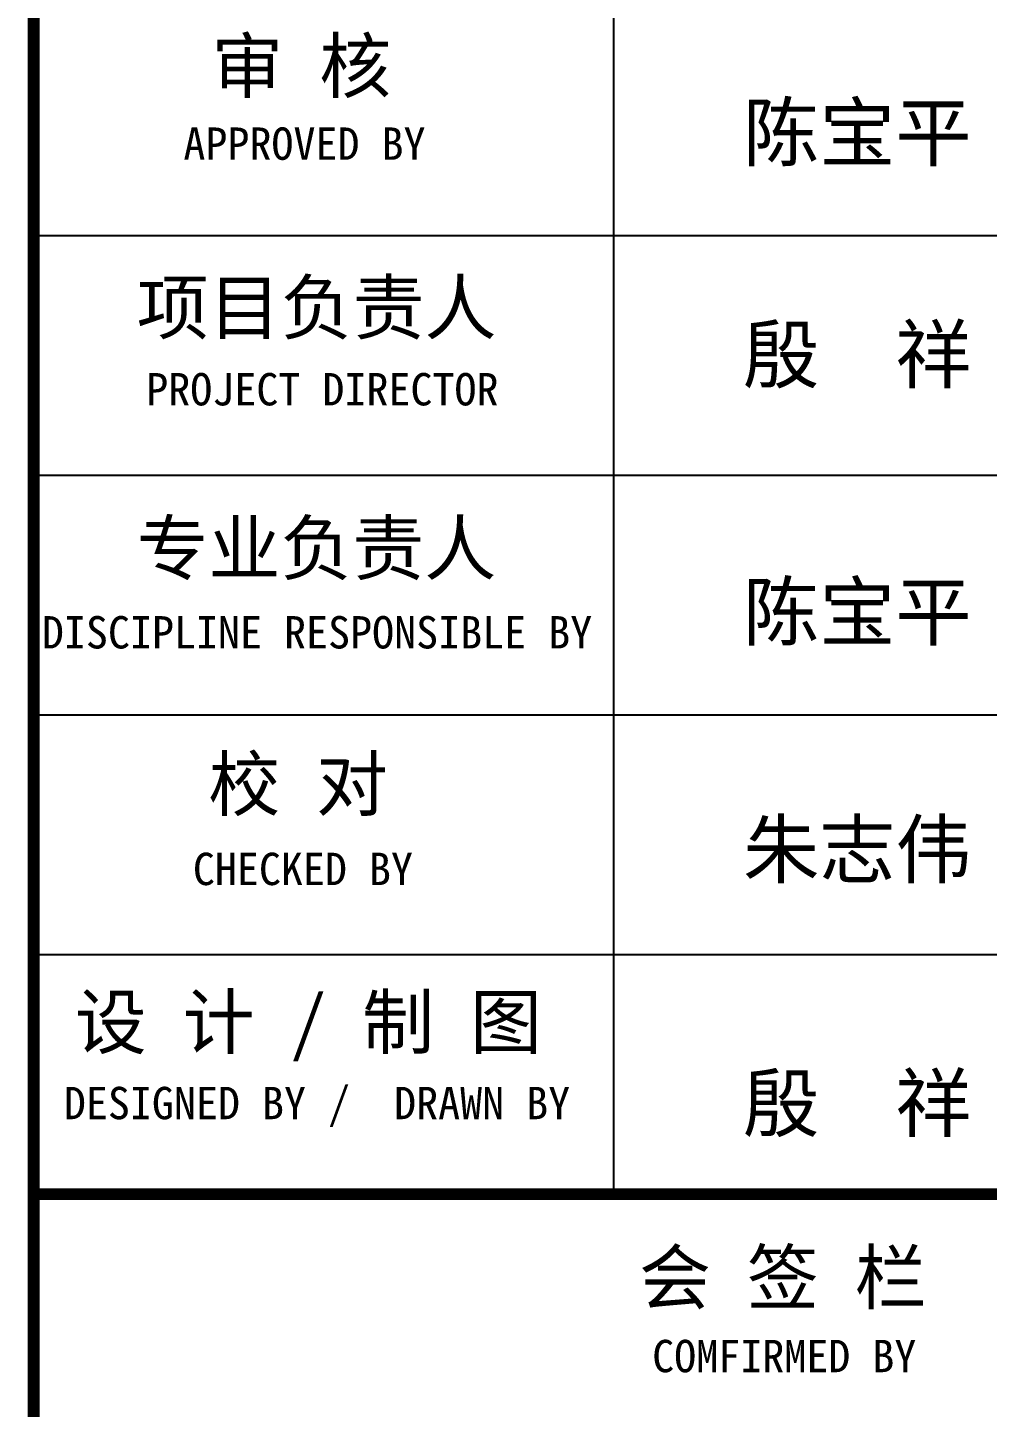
# Model space of a CAD drawing. Extents: x 32177600 to 32582346, y -189249 to 154687.
# Drawn here: x 32471274 to 32478080, y -169217 to -159429 of the extents above; entities that cross this region are included whole.
import ezdxf

# ---------------------------------------------------------------- set-up
doc = ezdxf.new("R2010")
doc.units = 0
doc.header["$LTSCALE"] = 1000
doc.header["$MEASUREMENT"] = 0
doc.layers.get('0').update_dxf_attribs({"linetype": 'CONTINUOUS'})
doc.layers.add('PUB_TEXT', color=7, linetype='CONTINUOUS')
doc.layers.add('PUB_TITLE', color=4, linetype='CONTINUOUS')
doc.styles.add('TQ', font='')
doc.styles.get('TQ').set_extended_font_data('SimSun')

# ---------------------------------------------------------------- blocks, each defined once
blk = doc.blocks.new('tk')
at = {"layer": 'PUB_TITLE'}
for p, q in [((31010789.1, -82916.2), (31010789.1, -76966.2)), ((31008732.1, -79516.2), (31014342.1, -79516.2)), ((31008732.1, -80366.2), (31014342.1, -80366.2)), ((31008732.1, -81216.2), (31014342.1, -81216.2)), ((31008732.1, -82066.2), (31014342.1, -82066.2)), ((31008732.1, -82916.2), (31014342.1, -82916.2))]:
    blk.add_line(p, q, dxfattribs=at)
at = {"layer": 'PUB_TITLE', "lineweight": 40, "const_width": 42.5}
for points in [[(31008732.1, -52688.2), (31008732.1, -92688.2)], [(31008732.1, -82916.2), (31014342.1, -82916.2)]]:
    blk.add_lwpolyline(points, dxfattribs=at)
at = {"layer": 'PUB_TEXT', "style": 'TQ'}
for s, p in [('陈宝平', (31011247.6, -79249.4)), ('殷  祥', (31011247.6, -80036.8)), ('陈宝平', (31011247.6, -80949.4)), ('朱志伟', (31011247.6, -81792.2)), ('殷  祥', (31011247.6, -82692.2))]:
    blk.add_text(s, height=198, dxfattribs=at).set_placement(p)
at = {"layer": 'PUB_TEXT', "attachment_point": 1, "style": 'TQ'}
for s, insert, char_height, width in [('审 核', (31009362.7, -78820.9), 187, 1427.856), ('APPROVED BY', (31009263.2, -79132.8), 114.75, 2399.55), ('项目负责人', (31009098, -79677.6), 187, 1739.562), ('PROJECT DIRECTOR', (31009131.5, -80003.9), 114.75, 2399.55), ('专业负责人', (31009097.1, -80531), 187, 1661.535), ('DISCIPLINE RESPONSIBLE BY', (31008761.4, -80866), 114.75, 2399.55), ('校 对', (31009351.3, -81367.6), 187, 2006.142), ('CHECKED BY', (31009296.7, -81705.2), 114.75, 2399.55), ('设 计 / 制 图', (31008878.1, -82212), 187, 2576.963), ('DESIGNED BY /  DRAWN BY', (31008839.4, -82535.6), 114.75, 2399.55), ('会 签 栏', (31010878.6, -83117.6), 187, 2223.6), ('COMFIRMED BY', (31010925.4, -83432.9), 114.75, 2399.55)]:
    blk.add_mtext(s, dxfattribs=dict(at, insert=insert, char_height=char_height, width=width))

msp = doc.modelspace()

# ---------------------------------------------------------------- block references
at = {"xscale": 2, "yscale": 2, "zscale": 2}
msp.add_blockref('tk', (-29546147.6, -1872.1, 0), dxfattribs=at)
msp.add_blockref('tk', (-29546147.6, -1872.1, 0), dxfattribs=at)

doc.saveas('drawing.dxf')
